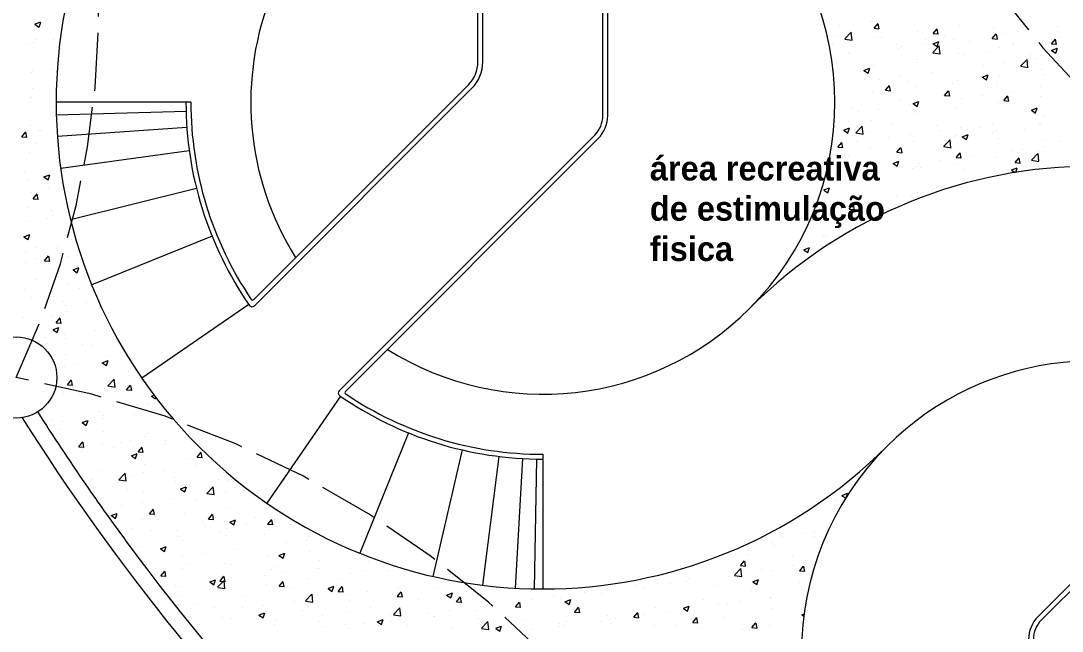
# Model space of a CAD drawing. Header units: millimetres. Extents: x 204 to 540, y 123 to 306.
# Drawn here: x 207.84 to 214.26, y 154.02 to 157.78 of the extents above; entities that cross this region are included whole.
import ezdxf

# ---------------------------------------------------------------- set-up
doc = ezdxf.new("R2010")
doc.units = ezdxf.units.MM
doc.header["$LTSCALE"] = 0.03
doc.linetypes.add('ACAD_ISO02W100', pattern=[15, 12, -3])
for name, color, linetype, lineweight in [('Banquetas', 253, 'Continuous', 0), ('Detalles de pisos', 40, 'Continuous', 0), ('lockers', 253, 'Continuous', 0), ('Muros', 254, 'Continuous', 0), ('Proyeccion Trabes', 7, 'ACAD_ISO02W100', 0), ('Áreas verdes', 72, 'Continuous', 0)]:
    doc.layers.add(name, color=color, linetype=linetype, lineweight=lineweight)
doc.styles.get("Standard").update_dxf_attribs({"font": ''})
doc.styles.get('Standard').set_extended_font_data('Copperplate Gothic Bold', bold=True)

msp = doc.modelspace()

# ---------------------------------------------------------------- linework, layer by layer
at = {"layer": 'Banquetas'}
for p, q in [((210.6572, 157.528), (210.6572, 159.4002)), ((210.6872, 157.528), (210.6872, 159.4243)), ((211.4272, 157.1967), (211.4272, 159.4243)), ((211.4572, 157.1967), (211.4572, 159.4002)), ((210.5986, 157.3866), (209.2748, 156.0628)), ((210.6198, 157.3654), (209.2789, 156.0245)), ((208.8872, 157.2795), (208.0572, 157.2795)), ((208.858, 157.2214), (208.0582, 157.2003)), ((208.8627, 157.1243), (208.0647, 157.0679)), ((211.3774, 157.0765), (209.8022, 155.5013)), ((211.3986, 157.0553), (209.8405, 155.4971)), ((208.8776, 156.9804), (208.085, 156.8717)), ((208.9223, 156.7481), (208.146, 156.5548)), ((209.0182, 156.4534), (208.2768, 156.153)), ((209.2446, 156.0327), (208.5855, 155.5793)), ((214.1099, 154.1097), (215.668, 155.6678)), ((214.1311, 154.0885), (215.7063, 155.6637)), ((209.8103, 155.467), (209.3569, 154.8079)), ((210.23, 155.241), (209.9292, 154.4997)), ((210.56, 155.1364), (210.3792, 154.3571)), ((210.7852, 155.0964), (210.6862, 154.3025)), ((211.0572, 155.1095), (211.0572, 154.2795)), ((210.9319, 155.0831), (210.8863, 154.2844)), ((211.0182, 155.0799), (211.004, 154.28))]:
    msp.add_line(p, q, dxfattribs=at)
for centre, radius, start, end in [((211.0572, 157.2795), 1.8, 315, 45), ((210.4572, 157.528), 0.2, 315, 360), ((210.4572, 157.528), 0.23, 315, 360), ((211.0572, 157.2795), 2.2, 180, 214.69436), ((211.0572, 157.2795), 2.17, 180, 214.05802), ((211.2572, 157.1967), 0.17, 315, 360), ((211.2572, 157.1967), 0.2, 315, 360), ((209.2677, 156.0698), 0.01, 214.05802, 315), ((209.2648, 156.0387), 0.02, 214.69436, 315), ((214.4513, 153.8854), 1.8, 56.86202, 135), ((209.8163, 155.4871), 0.02, 135, 235.30564), ((209.8475, 155.49), 0.01, 135, 235.94198), ((211.0572, 157.2795), 2.17, 235.94198, 270), ((211.0572, 157.2795), 2.2, 235.30564, 270), ((214.4513, 153.8854), 1.8, 135, 225), ((214.2513, 153.9682), 0.2, 135, 180), ((214.2513, 153.9682), 0.17, 135, 180)]:
    msp.add_arc(centre, radius, start, end, dxfattribs=at)
msp.add_open_spline([(205.6832, 162.6535), (205.3916, 162.3619), (205.1467, 162.0247), (204.7695, 161.3057), (204.6364, 160.9251), (204.4668, 160.1546), (204.4295, 159.7644), (204.43, 158.6046), (204.5735, 157.835), (205.0627, 156.3026), (205.4108, 155.5385), (206.2728, 154.0378), (206.7874, 153.3017), (207.725, 152.1647), (208.1089, 151.7427), (208.512, 151.3397)], degree=3, knots=[0, 0, 0, 0, 0.15466, 0.15466, 0.30932, 0.30932, 0.46398, 0.46398, 0.769599, 0.769599, 1.075219, 1.075219, 1.380838, 1.380838, 1.570881, 1.570881, 1.570881, 1.570881], dxfattribs=at)
at = {"layer": 'Detalles de pisos'}
for start_param, end_param in [(4.287882, 5.136898), (7.429472, 8.278479)]:
    msp.add_ellipse((212.7542, 155.5825), major_axis=(-5.6569, 5.6569), ratio=0.5, start_param=start_param, end_param=end_param, dxfattribs=at)
for points, knots in [([(217.5652, 155.7949), (217.2405, 156.307), (216.8672, 156.817), (215.8335, 158.0532), (215.1244, 158.7561), (213.917, 159.7477), (213.4428, 160.0916), (212.9667, 160.3934)], [4.2908125, 4.2908125, 4.2908125, 4.2908125, 4.5358288, 4.5358288, 4.9061931, 4.9061931, 5.1339677, 5.1339677, 5.1339677, 5.1339677]), ([(207.9433, 155.37), (208.1315, 155.073), (208.336, 154.7767), (209.2709, 153.5287), (210.1422, 152.615), (211.5538, 151.4446), (212.0468, 151.0857), (212.5418, 150.772)], [7.4324039, 7.4324039, 7.4324039, 7.4324039, 7.5744999, 7.5744999, 8.0387307, 8.0387307, 8.2755506, 8.2755506, 8.2755506, 8.2755506])]:
    msp.add_open_spline(points, degree=3, knots=knots, dxfattribs=at)
at = {"layer": 'lockers'}
for centre, radius, start, end in [((211.0572, 157.2795), 3, 45, 315), ((211.0572, 157.2795), 1.8, 102.83959, 212.16041), ((214.4513, 153.8854), 3, 225, 135), ((211.0572, 157.2795), 1.8, 237.83959, 315)]:
    msp.add_arc(centre, radius, start, end, dxfattribs=at)
at = {"layer": 'Muros'}
msp.add_circle((207.8115, 155.5825), 0.25, dxfattribs=at)
at = {"layer": 'Proyeccion Trabes'}
for centre, radius, start, end in [((202.9779, 157.8558), 5.3415, 334.81128, 38.32999), ((218.7804, 161.6087), 6.1228, 190.19304, 259.80738), ((206.7298, 149.558), 6.1208, 10.18436, 79.82104)]:
    msp.add_arc(centre, radius, start, end, dxfattribs=at)
at = {"layer": 'Áreas verdes'}
for p, q in [((207.9259, 157.7602), (207.9615, 157.7739)), ((207.9261, 157.7599), (207.9514, 157.7428)), ((207.9515, 157.7429), (207.9618, 157.7736)), ((212.8881, 157.7538), (212.8881, 157.7538)), ((213.0805, 157.7791), (213.0805, 157.7791)), ((213.099, 157.7349), (213.1294, 157.7323)), ((213.0992, 157.7351), (213.1237, 157.7642)), ((213.1305, 157.7309), (213.1246, 157.7627)), ((213.4636, 157.7032), (213.4881, 157.7324)), ((213.4948, 157.699), (213.4889, 157.7309)), ((213.625, 157.7502), (213.625, 157.7502)), ((213.8325, 157.7382), (213.8325, 157.7382)), ((214.0352, 157.7221), (214.0352, 157.7221)), ((214.2276, 157.7474), (214.2276, 157.7474)), ((207.9298, 157.6676), (207.9298, 157.6676)), ((208.0386, 157.6637), (208.0386, 157.6637)), ((212.8729, 157.689), (212.8729, 157.689)), ((212.9184, 157.6695), (212.958, 157.7107)), ((212.9187, 157.6687), (212.9639, 157.6617)), ((212.9637, 157.6621), (212.9581, 157.7104)), ((213.1003, 157.6764), (213.1003, 157.6764)), ((213.1441, 157.6775), (213.1441, 157.6775)), ((213.3642, 157.7145), (213.3642, 157.7145)), ((213.4152, 157.6661), (213.4152, 157.6661)), ((213.4634, 157.703), (213.4937, 157.7004)), ((213.5362, 157.6874), (213.5362, 157.6874)), ((213.5872, 157.6631), (213.5872, 157.6631)), ((213.8277, 157.6712), (213.8581, 157.6685)), ((213.828, 157.6713), (213.8525, 157.7005)), ((213.8592, 157.6671), (213.8533, 157.699)), ((213.908, 157.7053), (213.908, 157.7053)), ((214.1923, 157.6394), (214.2168, 157.6686)), ((214.2236, 157.6353), (214.2177, 157.6671)), ((214.2505, 157.6776), (214.2505, 157.6776)), ((207.8906, 157.637), (207.8906, 157.637)), ((207.92, 157.6463), (207.92, 157.6463)), ((212.8437, 157.6439), (212.8437, 157.6439)), ((212.98, 157.6208), (212.98, 157.6208)), ((213.24, 157.6365), (213.24, 157.6365)), ((213.2512, 157.6093), (213.2512, 157.6093)), ((213.2677, 157.621), (213.2677, 157.621)), ((213.3948, 157.6378), (213.3948, 157.6378)), ((213.4606, 157.5854), (213.5001, 157.6266)), ((213.4632, 157.6393), (213.4988, 157.6529)), ((213.4634, 157.6389), (213.4886, 157.6219)), ((213.4888, 157.6219), (213.4991, 157.6526)), ((213.5058, 157.578), (213.5002, 157.6263)), ((213.5224, 157.5979), (213.5224, 157.5979)), ((213.6864, 157.6546), (213.6864, 157.6546)), ((213.8754, 157.6136), (213.8754, 157.6136)), ((213.9542, 157.6267), (213.9542, 157.6267)), ((213.9576, 157.6432), (213.9576, 157.6432)), ((214.1393, 157.6517), (214.1393, 157.6517)), ((214.1921, 157.6393), (214.2225, 157.6366)), ((214.1933, 157.5986), (214.2288, 157.6122)), ((214.1934, 157.5982), (214.2187, 157.5812)), ((214.2188, 157.5813), (214.2291, 157.612)), ((214.2288, 157.6317), (214.2288, 157.6317)), ((212.9437, 157.5857), (212.9437, 157.5857)), ((212.9468, 157.5788), (212.9468, 157.5788)), ((213.358, 157.5454), (213.358, 157.5454)), ((213.4609, 157.5846), (213.5061, 157.5776)), ((213.6188, 157.5811), (213.6188, 157.5811)), ((213.658, 157.5758), (213.658, 157.5758)), ((213.7935, 157.5864), (213.7935, 157.5864)), ((214.0027, 157.5013), (214.0423, 157.5426)), ((214.048, 157.4939), (214.0424, 157.5422)), ((214.0647, 157.5749), (214.0647, 157.5749)), ((214.094, 157.547), (214.094, 157.547)), ((207.9138, 157.4772), (207.9138, 157.4772)), ((208.0322, 157.48), (208.0322, 157.48)), ((213.0364, 157.4754), (213.0719, 157.4891)), ((213.0365, 157.4751), (213.0618, 157.458)), ((213.0619, 157.4581), (213.0722, 157.4888)), ((213.0654, 157.4741), (213.0654, 157.4741)), ((213.0942, 157.5073), (213.0942, 157.5073)), ((213.3617, 157.525), (213.3617, 157.525)), ((213.7744, 157.505), (213.7744, 157.505)), ((213.9016, 157.5217), (213.9016, 157.5217)), ((214.0031, 157.5006), (214.0482, 157.4936)), ((214.1331, 157.4826), (214.1331, 157.4826)), ((207.905, 157.4633), (207.905, 157.4633)), ((213.043, 157.4193), (213.043, 157.4193)), ((213.134, 157.4207), (213.134, 157.4207)), ((213.2612, 157.4374), (213.2612, 157.4374)), ((213.3142, 157.4079), (213.3142, 157.4079)), ((213.4536, 157.4627), (213.4536, 157.4627)), ((213.6127, 157.412), (213.6127, 157.412)), ((213.7664, 157.4347), (213.802, 157.4484)), ((213.7666, 157.4344), (213.7919, 157.4173)), ((213.792, 157.4174), (213.8023, 157.4481)), ((213.8693, 157.4445), (213.8693, 157.4445)), ((214.1482, 157.4489), (214.1482, 157.4489)), ((207.9088, 157.3645), (207.9088, 157.3645)), ((213.088, 157.3382), (213.088, 157.3382)), ((213.1695, 157.3528), (213.1999, 157.3502)), ((213.1697, 157.3529), (213.1942, 157.3821)), ((213.2009, 157.3488), (213.1951, 157.3806)), ((213.3518, 157.3762), (213.3518, 157.3762)), ((213.5341, 157.3211), (213.5586, 157.3503)), ((213.5557, 157.3472), (213.5557, 157.3472)), ((213.5653, 157.3169), (213.5594, 157.3488)), ((213.5854, 157.3964), (213.5854, 157.3964)), ((213.852, 157.3981), (213.852, 157.3981)), ((213.8565, 157.385), (213.8565, 157.385)), ((213.9603, 157.3467), (213.9603, 157.3467)), ((214.1277, 157.3735), (214.1277, 157.3735)), ((207.8985, 157.2797), (207.8985, 157.2797)), ((207.8987, 157.3092), (207.8987, 157.3092)), ((207.9077, 157.308), (207.9077, 157.308)), ((213.2594, 157.2964), (213.2594, 157.2964)), ((213.3396, 157.2709), (213.3752, 157.2845)), ((213.3652, 157.2536), (213.3755, 157.2843)), ((213.5339, 157.3209), (213.5642, 157.3183)), ((213.6408, 157.3046), (213.6408, 157.3046)), ((213.7679, 157.3213), (213.7679, 157.3213)), ((213.8631, 157.2754), (213.8631, 157.2754)), ((213.8982, 157.2891), (213.9286, 157.2864)), ((213.8985, 157.2892), (213.9229, 157.3184)), ((213.9297, 157.285), (213.9238, 157.3169)), ((214.1269, 157.3135), (214.1269, 157.3135)), ((208.0305, 157.2529), (208.0305, 157.2529)), ((212.9632, 157.2455), (212.9632, 157.2455)), ((213.0004, 157.2203), (213.0004, 157.2203)), ((213.1275, 157.237), (213.1275, 157.237)), ((213.3199, 157.2624), (213.3199, 157.2624)), ((213.3398, 157.2705), (213.365, 157.2535)), ((213.6065, 157.2429), (213.6065, 157.2429)), ((214.0697, 157.2302), (214.1052, 157.2439)), ((214.0698, 157.2299), (214.0951, 157.2128)), ((214.0952, 157.2129), (214.1055, 157.2436)), ((212.9441, 157.1597), (212.9441, 157.1597)), ((213.0818, 157.1691), (213.0818, 157.1691)), ((213.2153, 157.1483), (213.2153, 157.1483)), ((213.3457, 157.2071), (213.3457, 157.2071)), ((213.8267, 157.1463), (213.8267, 157.1463)), ((214.1207, 157.1444), (214.1207, 157.1444)), ((214.1273, 157.1458), (214.1273, 157.1458)), ((214.1475, 157.1885), (214.1475, 157.1885)), ((207.8451, 157.0669), (207.8696, 157.0961)), ((207.8764, 157.0628), (207.8705, 157.0946)), ((207.9015, 157.1389), (207.9015, 157.1389)), ((207.9573, 157.1047), (207.9573, 157.1047)), ((207.9617, 157.1078), (207.9617, 157.1078)), ((212.9128, 157.107), (212.9483, 157.1207)), ((212.9129, 157.1067), (212.9382, 157.0896)), ((212.9383, 157.0897), (212.9486, 157.1204)), ((212.9858, 157.0906), (213.0253, 157.1318)), ((212.9861, 157.0898), (213.0313, 157.0828)), ((213.031, 157.0832), (213.0254, 157.1314)), ((213.0512, 157.0915), (213.0512, 157.0915)), ((213.4864, 157.1368), (213.4864, 157.1368)), ((213.5071, 157.1042), (213.5071, 157.1042)), ((213.6343, 157.121), (213.6343, 157.121)), ((213.7576, 157.1254), (213.7576, 157.1254)), ((213.831, 157.095), (213.831, 157.095)), ((213.8569, 157.1063), (213.8569, 157.1063)), ((214.0288, 157.1139), (214.0288, 157.1139)), ((207.8449, 157.0668), (207.8753, 157.0641)), ((207.9283, 157.0243), (207.9283, 157.0243)), ((212.8667, 157.0199), (212.8667, 157.0199)), ((212.8758, 157.0027), (212.9003, 157.0319)), ((212.9071, 156.9986), (212.9012, 157.0304)), ((212.9939, 157.0367), (212.9939, 157.0367)), ((213.1863, 157.062), (213.1863, 157.062)), ((213.3224, 157.08), (213.3224, 157.08)), ((213.3395, 157.038), (213.3395, 157.038)), ((213.5279, 157.0065), (213.5675, 157.0477)), ((213.5347, 157.0441), (213.5347, 157.0441)), ((213.5732, 156.9991), (213.5676, 157.0473)), ((213.5936, 157.0686), (213.5936, 157.0686)), ((213.6003, 157.0738), (213.6003, 157.0738)), ((213.6428, 157.0664), (213.6784, 157.08)), ((213.643, 157.066), (213.6683, 157.049)), ((213.6684, 157.049), (213.6787, 157.0797)), ((213.8647, 157.0571), (213.8647, 157.0571)), ((214.1359, 157.0457), (214.1359, 157.0457)), ((214.249, 157.0343), (214.249, 157.0343)), ((207.8953, 156.9698), (207.8953, 156.9698)), ((212.8756, 157.0026), (212.906, 156.9999)), ((213.0756, 156.9999), (213.0756, 156.9999)), ((213.2385, 156.9933), (213.2385, 156.9933)), ((213.24, 156.9707), (213.2703, 156.968)), ((213.2402, 156.9708), (213.2647, 157)), ((213.2714, 156.9667), (213.2655, 156.9985)), ((213.5282, 157.0057), (213.5734, 156.9987)), ((213.6046, 156.939), (213.6291, 156.9681)), ((213.6358, 156.9348), (213.6299, 156.9666)), ((213.9527, 156.9834), (213.9527, 156.9834)), ((214.0139, 156.9882), (214.0139, 156.9882)), ((214.0701, 156.9224), (214.1096, 156.9636)), ((214.1153, 156.915), (214.1097, 156.9633)), ((214.1146, 156.9753), (214.1146, 156.9753)), ((214.1411, 157.0049), (214.1411, 157.0049)), ((212.843, 156.9015), (212.843, 156.9015)), ((212.9422, 156.9424), (212.9422, 156.9424)), ((213.1142, 156.8901), (213.1142, 156.8901)), ((213.216, 156.9025), (213.2516, 156.9162)), ((213.2161, 156.9022), (213.2414, 156.8851)), ((213.2416, 156.8852), (213.2519, 156.9159)), ((213.3735, 156.9039), (213.3735, 156.9039)), ((213.5007, 156.9206), (213.5007, 156.9206)), ((213.5941, 156.9047), (213.5941, 156.9047)), ((213.6043, 156.9388), (213.6347, 156.9362)), ((213.6565, 156.9326), (213.6565, 156.9326)), ((213.6931, 156.9459), (213.6931, 156.9459)), ((213.8507, 156.9372), (213.8507, 156.9372)), ((213.9687, 156.9069), (213.9991, 156.9043)), ((213.9689, 156.9071), (213.9934, 156.9363)), ((214.0002, 156.9029), (213.9943, 156.9348)), ((214.0704, 156.9216), (214.1156, 156.9146)), ((207.8628, 156.8482), (207.8628, 156.8482)), ((207.982, 156.8189), (208.0175, 156.8326)), ((208.0075, 156.8016), (208.0178, 156.8323)), ((212.8603, 156.8363), (212.8603, 156.8363)), ((213.0527, 156.8616), (213.0527, 156.8616)), ((213.0639, 156.8309), (213.0639, 156.8309)), ((213.0695, 156.8308), (213.0695, 156.8308)), ((213.3333, 156.8689), (213.3333, 156.8689)), ((213.3602, 156.8817), (213.3602, 156.8817)), ((213.3854, 156.8786), (213.3854, 156.8786)), ((213.6566, 156.8671), (213.6566, 156.8671)), ((213.9277, 156.8557), (213.9277, 156.8557)), ((213.9461, 156.8618), (213.9816, 156.8755)), ((213.9462, 156.8615), (213.9687, 156.8463)), ((213.9724, 156.8469), (213.9819, 156.8752)), ((207.8891, 156.8007), (207.8891, 156.8007)), ((207.9699, 156.7799), (207.9699, 156.7799)), ((207.9821, 156.8186), (208.0074, 156.8015)), ((212.8129, 156.7983), (212.8129, 156.7983)), ((207.9073, 156.7212), (207.9073, 156.7212)), ((207.9156, 156.6848), (207.9401, 156.714)), ((207.9469, 156.6807), (207.941, 156.7125)), ((208.0108, 156.7462), (208.0108, 156.7462)), ((212.7892, 156.7387), (212.8247, 156.7523)), ((212.7893, 156.7383), (212.8146, 156.7213)), ((212.8147, 156.7213), (212.825, 156.752)), ((213.2398, 156.7035), (213.2398, 156.7035)), ((213.3271, 156.6998), (213.3271, 156.6998)), ((213.367, 156.7203), (213.367, 156.7203)), ((207.883, 156.6316), (207.883, 156.6316)), ((207.9154, 156.6846), (207.9458, 156.682)), ((212.7441, 156.6419), (212.7441, 156.6419)), ((212.919, 156.6613), (212.919, 156.6613)), ((212.9463, 156.6206), (212.9708, 156.6498)), ((212.9775, 156.6164), (212.9717, 156.6483)), ((213.0633, 156.6617), (213.0633, 156.6617)), ((213.258, 156.6531), (213.258, 156.6531)), ((208.029, 156.6096), (208.029, 156.6096)), ((208.0329, 156.5785), (208.0329, 156.5785)), ((212.8067, 156.6292), (212.8067, 156.6292)), ((212.8512, 156.5737), (212.8512, 156.5737)), ((212.9461, 156.6205), (212.9765, 156.6178)), ((212.9617, 156.6022), (212.9617, 156.6022)), ((213.0153, 156.6305), (213.0153, 156.6305)), ((207.8772, 156.5458), (207.8772, 156.5458)), ((208.0044, 156.5626), (208.0044, 156.5626)), ((207.8584, 156.4506), (207.8939, 156.4642)), ((207.8585, 156.4502), (207.8838, 156.4332)), ((207.8768, 156.4625), (207.8768, 156.4625)), ((207.8839, 156.4332), (207.8942, 156.4639)), ((208.1376, 156.4983), (208.1376, 156.4983)), ((212.7854, 156.4609), (212.7854, 156.4609)), ((212.8005, 156.4601), (212.8005, 156.4601)), ((207.9268, 156.381), (207.9268, 156.381)), ((208.0631, 156.3875), (208.0631, 156.3875)), ((212.643, 156.3837), (212.643, 156.3837)), ((212.6656, 156.3703), (212.7011, 156.3839)), ((212.6911, 156.353), (212.7014, 156.3837)), ((207.8707, 156.3622), (207.8707, 156.3622)), ((207.934, 156.3189), (207.934, 156.3189)), ((207.9861, 156.3027), (208.0106, 156.3318)), ((208.0174, 156.2985), (208.0115, 156.3304)), ((208.1314, 156.3292), (208.1314, 156.3292)), ((212.6657, 156.3699), (212.691, 156.3529)), ((207.8706, 156.2934), (207.8706, 156.2934)), ((207.9859, 156.3025), (208.0163, 156.2999)), ((208.0411, 156.2507), (208.0411, 156.2507)), ((208.1616, 156.246), (208.1972, 156.2597)), ((208.1617, 156.2457), (208.187, 156.2286)), ((208.1872, 156.2287), (208.1975, 156.2594)), ((208.2052, 156.3074), (208.2052, 156.3074)), ((207.9295, 156.1872), (207.9295, 156.1872)), ((207.8644, 156.1243), (207.8644, 156.1243)), ((208.1252, 156.16), (208.1252, 156.16)), ((208.2021, 156.1288), (208.2021, 156.1288)), ((207.9058, 156.0779), (207.9058, 156.0779)), ((208.1041, 156.0492), (208.1041, 156.0492)), ((208.1167, 156.029), (208.1167, 156.029)), ((208.1191, 155.9909), (208.1191, 155.9909)), ((208.2439, 156.0458), (208.2439, 156.0458)), ((208.3238, 156.0172), (208.3238, 156.0172)), ((207.8582, 155.9552), (207.8582, 155.9552)), ((208.0275, 155.9664), (208.0275, 155.9664)), ((208.0566, 155.9205), (208.0811, 155.9497)), ((208.0878, 155.9164), (208.082, 155.9483)), ((208.038, 155.8776), (208.0736, 155.8913)), ((208.0381, 155.8773), (208.0634, 155.8603)), ((208.0564, 155.9204), (208.0868, 155.9178)), ((208.0635, 155.8603), (208.0738, 155.891)), ((208.3026, 155.8707), (208.3026, 155.8707)), ((207.983, 155.8287), (207.983, 155.8287)), ((208.1102, 155.8454), (208.1102, 155.8454)), ((208.1129, 155.8218), (208.1129, 155.8218)), ((208.3695, 155.8543), (208.3695, 155.8543)), ((208.0052, 155.7896), (208.0052, 155.7896)), ((208.2216, 155.7886), (208.2216, 155.7886)), ((208.2764, 155.7782), (208.2764, 155.7782)), ((208.1123, 155.7214), (208.1123, 155.7214)), ((208.169, 155.6704), (208.169, 155.6704)), ((208.3412, 155.6731), (208.3768, 155.6868)), ((208.3414, 155.6728), (208.3666, 155.6557)), ((208.3633, 155.6852), (208.3633, 155.6852)), ((208.3668, 155.6558), (208.3771, 155.6865)), ((208.3835, 155.7099), (208.3835, 155.7099)), ((208.4898, 155.7126), (208.4898, 155.7126)), ((208.1067, 155.6527), (208.1067, 155.6527)), ((208.1271, 155.5384), (208.1516, 155.5676)), ((208.1583, 155.5343), (208.1524, 155.5662)), ((208.3757, 155.5316), (208.4153, 155.5728)), ((208.421, 155.5242), (208.4154, 155.5724)), ((208.1005, 155.4836), (208.1005, 155.4836)), ((208.1269, 155.5383), (208.1573, 155.5356)), ((208.1753, 155.52), (208.1753, 155.52)), ((208.2006, 155.4855), (208.2006, 155.4855)), ((208.3562, 155.5123), (208.3562, 155.5123)), ((208.3571, 155.5161), (208.3571, 155.5161)), ((208.3761, 155.5308), (208.4212, 155.5238)), ((208.4465, 155.5085), (208.4465, 155.5085)), ((208.4833, 155.529), (208.4833, 155.529)), ((208.4913, 155.5064), (208.5216, 155.5038)), ((208.4915, 155.5066), (208.516, 155.5357)), ((208.4968, 155.5363), (208.4968, 155.5363)), ((208.5227, 155.5024), (208.5168, 155.5343)), ((208.0353, 155.47), (208.0353, 155.47)), ((208.6186, 155.4248), (208.6186, 155.4248)), ((208.6444, 155.4686), (208.6607, 155.4748)), ((208.6446, 155.4682), (208.6699, 155.4512)), ((208.67, 155.4513), (208.6726, 155.4591)), ((208.3223, 155.3739), (208.3223, 155.3739)), ((208.351, 155.347), (208.351, 155.347)), ((208.5421, 155.354), (208.5421, 155.354)), ((208.6148, 155.3851), (208.6148, 155.3851)), ((208.0261, 155.3231), (208.0261, 155.3231)), ((208.0944, 155.3145), (208.0944, 155.3145)), ((208.2176, 155.3047), (208.2532, 155.3184)), ((208.2178, 155.3044), (208.243, 155.2873)), ((208.2225, 155.3119), (208.2225, 155.3119)), ((208.2432, 155.2874), (208.2535, 155.3181)), ((208.3497, 155.3286), (208.3497, 155.3286)), ((208.0764, 155.2604), (208.0764, 155.2604)), ((208.3476, 155.2489), (208.3476, 155.2489)), ((208.6188, 155.2375), (208.6188, 155.2375)), ((208.8126, 155.247), (208.8126, 155.247)), ((208.1835, 155.1921), (208.1835, 155.1921)), ((208.1974, 155.1562), (208.2277, 155.1535)), ((208.1976, 155.1563), (208.2221, 155.1855)), ((208.2288, 155.1522), (208.2229, 155.184)), ((208.3448, 155.1779), (208.3448, 155.1779)), ((208.4547, 155.1807), (208.4547, 155.1807)), ((208.5163, 155.1962), (208.5163, 155.1962)), ((208.6086, 155.216), (208.6086, 155.216)), ((208.7259, 155.1692), (208.7259, 155.1692)), ((208.7293, 155.1959), (208.7293, 155.1959)), ((208.8564, 155.2126), (208.8564, 155.2126)), ((208.2161, 155.1283), (208.2161, 155.1283)), ((208.2201, 155.1453), (208.2201, 155.1453)), ((208.4084, 155.1536), (208.4084, 155.1536)), ((208.5208, 155.1002), (208.5564, 155.1139)), ((208.521, 155.0999), (208.5463, 155.0828)), ((208.5464, 155.0829), (208.5567, 155.1136)), ((208.5617, 155.1243), (208.5921, 155.1217)), ((208.562, 155.1244), (208.5864, 155.1536)), ((208.5932, 155.1203), (208.5873, 155.1522)), ((208.9261, 155.0924), (208.9565, 155.0898)), ((208.9263, 155.0926), (208.9508, 155.1217)), ((208.9575, 155.0884), (208.9517, 155.1203)), ((208.6024, 155.0469), (208.6024, 155.0469)), ((208.8633, 155.0826), (208.8633, 155.0826)), ((208.9152, 155.0376), (208.9152, 155.0376)), ((208.2465, 154.9907), (208.2465, 154.9907)), ((208.3386, 155.0088), (208.3386, 155.0088)), ((208.4431, 154.9526), (208.4827, 154.9939)), ((208.4883, 154.9453), (208.4827, 154.9935)), ((208.5177, 154.9792), (208.5177, 154.9792)), ((208.5956, 154.9955), (208.5956, 154.9955)), ((208.7228, 155.0122), (208.7228, 155.0122)), ((208.7889, 154.9678), (208.7889, 154.9678)), ((209.0879, 154.9948), (209.0879, 154.9948)), ((213.0015, 154.9706), (213.0015, 154.9706)), ((208.2748, 154.9533), (208.2748, 154.9533)), ((208.4434, 154.9519), (208.4886, 154.9449)), ((208.7916, 154.9439), (208.7916, 154.9439)), ((208.8241, 154.8957), (208.8596, 154.9093)), ((208.8496, 154.8784), (208.8599, 154.9091)), ((208.8571, 154.9135), (208.8571, 154.9135)), ((208.9852, 154.8686), (209.0248, 154.9098)), ((209.0305, 154.8612), (209.0249, 154.9094)), ((209.0601, 154.9563), (209.0601, 154.9563)), ((209.1137, 154.9461), (209.1137, 154.9461)), ((208.3324, 154.8397), (208.3324, 154.8397)), ((208.4953, 154.8931), (208.4953, 154.8931)), ((208.5963, 154.8778), (208.5963, 154.8778)), ((208.7816, 154.8372), (208.7816, 154.8372)), ((208.8242, 154.8953), (208.8495, 154.8783)), ((208.9856, 154.8678), (209.0307, 154.8608)), ((209.1024, 154.8794), (209.1024, 154.8794)), ((209.2096, 154.8832), (209.2096, 154.8832)), ((209.2296, 154.8962), (209.2296, 154.8962)), ((212.9012, 154.8561), (212.9368, 154.8697)), ((212.9014, 154.8558), (212.9251, 154.8397)), ((212.9294, 154.8465), (212.9371, 154.8695)), ((208.462, 154.7951), (208.462, 154.7951)), ((208.5892, 154.8119), (208.5892, 154.8119)), ((208.6171, 154.7815), (208.6171, 154.7815)), ((208.6324, 154.7423), (208.6569, 154.7715)), ((208.6637, 154.7382), (208.6578, 154.7701)), ((208.9133, 154.8324), (208.9133, 154.8324)), ((209.1075, 154.7769), (209.1075, 154.7769)), ((212.8566, 154.7959), (212.8566, 154.7959)), ((212.8634, 154.8263), (212.8634, 154.8263)), ((208.3972, 154.7318), (208.4328, 154.7455)), ((208.3974, 154.7315), (208.4227, 154.7144)), ((208.4188, 154.7196), (208.4188, 154.7196)), ((208.4228, 154.7145), (208.4331, 154.7452)), ((208.5901, 154.7087), (208.5901, 154.7087)), ((208.6322, 154.7422), (208.6626, 154.7395)), ((208.69, 154.7082), (208.69, 154.7082)), ((208.8509, 154.7444), (208.8509, 154.7444)), ((208.9966, 154.7103), (209.027, 154.7077)), ((208.9968, 154.7104), (209.0213, 154.7396)), ((209.028, 154.7063), (209.0221, 154.7382)), ((209.2883, 154.7211), (209.2883, 154.7211)), ((209.3612, 154.6786), (209.3857, 154.7078)), ((209.3924, 154.6744), (209.3865, 154.7063)), ((209.4036, 154.7054), (209.4036, 154.7054)), ((212.7387, 154.769), (212.7387, 154.769)), ((208.5259, 154.6514), (208.5259, 154.6514)), ((208.9611, 154.6967), (208.9611, 154.6967)), ((208.9688, 154.6791), (208.9688, 154.6791)), ((209.0959, 154.6958), (209.0959, 154.6958)), ((209.1073, 154.6546), (209.1073, 154.6546)), ((209.1273, 154.6911), (209.1629, 154.7048)), ((209.1274, 154.6908), (209.1527, 154.6738)), ((209.1529, 154.6738), (209.1632, 154.7045)), ((209.2323, 154.6853), (209.2323, 154.6853)), ((209.361, 154.6784), (209.3913, 154.6758)), ((209.3652, 154.6459), (209.3652, 154.6459)), ((209.5035, 154.6738), (209.5035, 154.6738)), ((208.6479, 154.6368), (208.6479, 154.6368)), ((208.7971, 154.64), (208.7971, 154.64)), ((208.8111, 154.6037), (208.8111, 154.6037)), ((209.0682, 154.6285), (209.0682, 154.6285)), ((209.1013, 154.6078), (209.1013, 154.6078)), ((209.3394, 154.617), (209.3394, 154.617)), ((209.6027, 154.5798), (209.6027, 154.5798)), ((209.6106, 154.6056), (209.6106, 154.6056)), ((212.4102, 154.5839), (212.4102, 154.5839)), ((212.5374, 154.6006), (212.5374, 154.6006)), ((212.6609, 154.6216), (212.6609, 154.6216)), ((212.7298, 154.6259), (212.7298, 154.6259)), ((212.7326, 154.5999), (212.7326, 154.5999)), ((208.5148, 154.5529), (208.5148, 154.5529)), ((208.5839, 154.5395), (208.5839, 154.5395)), ((208.7005, 154.5273), (208.736, 154.541)), ((208.7006, 154.527), (208.7259, 154.5099)), ((208.726, 154.51), (208.7363, 154.5407)), ((208.8447, 154.5753), (208.8447, 154.5753)), ((209.1547, 154.5208), (209.1547, 154.5208)), ((209.4755, 154.563), (209.4755, 154.563)), ((209.6198, 154.5126), (209.6198, 154.5126)), ((212.3647, 154.5707), (212.3647, 154.5707)), ((212.4717, 154.5641), (212.4717, 154.5641)), ((212.4865, 154.5478), (212.4865, 154.5478)), ((212.7577, 154.5363), (212.7577, 154.5363)), ((208.5889, 154.45), (208.5889, 154.45)), ((208.8351, 154.4787), (208.8351, 154.4787)), ((208.9623, 154.4955), (208.9623, 154.4955)), ((209.359, 154.4768), (209.359, 154.4768)), ((209.4305, 154.4866), (209.4661, 154.5003)), ((209.4307, 154.4863), (209.4559, 154.4692)), ((209.4561, 154.4693), (209.4664, 154.5)), ((209.6789, 154.4532), (209.6789, 154.4532)), ((212.2761, 154.4235), (212.3006, 154.4527)), ((212.3073, 154.4194), (212.3015, 154.4512)), ((212.3224, 154.491), (212.3224, 154.491)), ((212.5936, 154.4795), (212.5936, 154.4795)), ((208.7029, 154.3602), (208.7274, 154.3894)), ((208.7341, 154.3561), (208.7283, 154.3879)), ((208.8386, 154.4062), (208.8386, 154.4062)), ((208.8601, 154.4385), (208.8601, 154.4385)), ((209.0952, 154.4387), (209.0952, 154.4387)), ((209.1312, 154.4271), (209.1312, 154.4271)), ((209.3826, 154.4023), (209.3826, 154.4023)), ((209.4024, 154.4156), (209.4024, 154.4156)), ((209.6614, 154.4047), (209.6614, 154.4047)), ((209.6736, 154.4041), (209.6736, 154.4041)), ((209.9448, 154.3927), (209.9448, 154.3927)), ((209.9823, 154.447), (209.9823, 154.447)), ((210.0969, 154.3925), (210.0969, 154.3925)), ((210.1341, 154.4141), (210.1341, 154.4141)), ((212.2382, 154.364), (212.2778, 154.4053)), ((212.2759, 154.4234), (212.3063, 154.4208)), ((212.2834, 154.3567), (212.2778, 154.4049)), ((212.4037, 154.4002), (212.4037, 154.4002)), ((212.4656, 154.395), (212.4656, 154.395)), ((212.5961, 154.4256), (212.5961, 154.4256)), ((212.6403, 154.3915), (212.6706, 154.3889)), ((212.6405, 154.3917), (212.665, 154.4209)), ((212.6717, 154.3875), (212.6658, 154.4194)), ((212.7264, 154.4308), (212.7264, 154.4308)), ((208.7027, 154.3601), (208.7331, 154.3574)), ((209.0037, 154.3228), (209.0393, 154.3364)), ((209.0038, 154.3224), (209.0291, 154.3054)), ((209.021, 154.3204), (209.021, 154.3204)), ((209.0293, 154.3055), (209.0396, 154.3362)), ((209.0526, 154.2896), (209.0922, 154.3309)), ((209.0671, 154.3282), (209.0974, 154.3255)), ((209.0673, 154.3283), (209.0918, 154.3575)), ((209.0864, 154.3515), (209.0864, 154.3515)), ((209.0978, 154.2822), (209.0922, 154.3305)), ((209.0985, 154.3242), (209.0926, 154.3561)), ((209.3419, 154.3627), (209.3419, 154.3627)), ((209.4317, 154.2965), (209.4562, 154.3256)), ((209.4629, 154.2923), (209.457, 154.3242)), ((209.469, 154.3794), (209.469, 154.3794)), ((209.6137, 154.3435), (209.6137, 154.3435)), ((209.8006, 154.3417), (209.8006, 154.3417)), ((209.8703, 154.376), (209.8703, 154.376)), ((210.216, 154.3812), (210.216, 154.3812)), ((210.489, 154.3309), (210.489, 154.3309)), ((211.5719, 154.3239), (211.5719, 154.3239)), ((211.9451, 154.3244), (211.9451, 154.3244)), ((211.9557, 154.3413), (211.9557, 154.3413)), ((212.2017, 154.3569), (212.2017, 154.3569)), ((212.2385, 154.3633), (212.2837, 154.3563)), ((212.2766, 154.3835), (212.2766, 154.3835)), ((212.3508, 154.3239), (212.3863, 154.3375)), ((212.3509, 154.3235), (212.3762, 154.3065)), ((212.3763, 154.3066), (212.3866, 154.3373)), ((208.7901, 154.3006), (208.7901, 154.3006)), ((208.8286, 154.2951), (208.8286, 154.2951)), ((209.0529, 154.2889), (209.0981, 154.2819)), ((209.089, 154.2696), (209.089, 154.2696)), ((209.3528, 154.3077), (209.3528, 154.3077)), ((209.4314, 154.2963), (209.4618, 154.2937)), ((209.5043, 154.2908), (209.5043, 154.2908)), ((209.7338, 154.2821), (209.7693, 154.2957)), ((209.7339, 154.2817), (209.7592, 154.2647)), ((209.7593, 154.2648), (209.7696, 154.2955)), ((209.7958, 154.2644), (209.8262, 154.2618)), ((209.796, 154.2646), (209.8205, 154.2938)), ((209.8272, 154.2605), (209.8214, 154.2923)), ((209.9758, 154.2634), (209.9758, 154.2634)), ((210.1604, 154.2327), (210.1849, 154.2619)), ((210.1682, 154.2887), (210.1682, 154.2887)), ((210.1916, 154.2286), (210.1857, 154.2604)), ((210.3887, 154.2807), (210.3887, 154.2807)), ((210.5871, 154.2656), (210.5871, 154.2656)), ((211.3154, 154.2569), (211.3154, 154.2569)), ((211.6362, 154.2992), (211.6362, 154.2992)), ((211.6843, 154.2886), (211.6843, 154.2886)), ((211.7634, 154.3159), (211.7634, 154.3159)), ((211.8431, 154.3125), (211.8431, 154.3125)), ((212.1142, 154.301), (212.1142, 154.301)), ((212.3437, 154.2676), (212.3437, 154.2676)), ((212.3854, 154.2896), (212.3854, 154.2896)), ((212.64, 154.3184), (212.64, 154.3184)), ((212.6566, 154.2781), (212.6566, 154.2781)), ((208.8324, 154.2371), (208.8324, 154.2371)), ((209.2081, 154.2399), (209.2081, 154.2399)), ((209.5278, 154.2044), (209.5278, 154.2044)), ((209.5948, 154.2055), (209.6343, 154.2468)), ((209.5951, 154.2048), (209.6403, 154.1978)), ((209.64, 154.1982), (209.6344, 154.2464)), ((209.8486, 154.2466), (209.8486, 154.2466)), ((209.8641, 154.2069), (209.8641, 154.2069)), ((210.1279, 154.245), (210.1279, 154.245)), ((210.1602, 154.2326), (210.1905, 154.2299)), ((210.2909, 154.2147), (210.2909, 154.2147)), ((210.4638, 154.2414), (210.4994, 154.2551)), ((210.464, 154.2411), (210.4892, 154.224)), ((210.4894, 154.2241), (210.4997, 154.2548)), ((210.5246, 154.2007), (210.5549, 154.198)), ((210.5248, 154.2008), (210.5493, 154.23)), ((210.556, 154.1967), (210.5501, 154.2285)), ((210.8891, 154.1689), (210.9136, 154.1981)), ((210.9203, 154.1648), (210.9145, 154.1967)), ((210.9958, 154.2149), (210.9958, 154.2149)), ((211.123, 154.2316), (211.123, 154.2316)), ((211.1638, 154.218), (211.1638, 154.218)), ((211.1939, 154.2007), (211.2295, 154.2144)), ((211.194, 154.2004), (211.2193, 154.1833)), ((211.2194, 154.1834), (211.2297, 154.2141)), ((211.4204, 154.2505), (211.4204, 154.2505)), ((212.0475, 154.2167), (212.0475, 154.2167)), ((212.2701, 154.1999), (212.2701, 154.1999)), ((212.4594, 154.2259), (212.4594, 154.2259)), ((212.4625, 154.2252), (212.4625, 154.2252)), ((208.9118, 154.1891), (208.9118, 154.1891)), ((209.0323, 154.1675), (209.0323, 154.1675)), ((209.2082, 154.1623), (209.2082, 154.1623)), ((209.3035, 154.156), (209.3035, 154.156)), ((209.3069, 154.1182), (209.3425, 154.1319)), ((209.3325, 154.1009), (209.3428, 154.1316)), ((209.3354, 154.179), (209.3354, 154.179)), ((209.3467, 154.1386), (209.3467, 154.1386)), ((209.5747, 154.1446), (209.5747, 154.1446)), ((209.6075, 154.1744), (209.6075, 154.1744)), ((209.8459, 154.1331), (209.8459, 154.1331)), ((209.9946, 154.1639), (209.9946, 154.1639)), ((210.1369, 154.1214), (210.1765, 154.1627)), ((210.1822, 154.1141), (210.1766, 154.1623)), ((210.3554, 154.1306), (210.3554, 154.1306)), ((210.4826, 154.1473), (210.4826, 154.1473)), ((210.6392, 154.1442), (210.6392, 154.1442)), ((210.675, 154.1726), (210.675, 154.1726)), ((210.8889, 154.1688), (210.9193, 154.1662)), ((210.903, 154.1822), (210.903, 154.1822)), ((211.2533, 154.1369), (211.2837, 154.1343)), ((211.2535, 154.1371), (211.278, 154.1663)), ((211.2847, 154.1329), (211.2788, 154.1648)), ((211.6179, 154.1052), (211.6424, 154.1344)), ((211.6491, 154.101), (211.6432, 154.1329)), ((211.7512, 154.1659), (211.7512, 154.1659)), ((211.8221, 154.1409), (211.8221, 154.1409)), ((211.9239, 154.16), (211.9595, 154.1737)), ((211.9241, 154.1597), (211.9494, 154.1426)), ((211.9389, 154.1553), (211.9389, 154.1553)), ((211.9495, 154.1427), (211.9598, 154.1734)), ((212.1429, 154.1831), (212.1429, 154.1831)), ((212.1955, 154.1878), (212.1955, 154.1878)), ((212.4654, 154.1561), (212.4654, 154.1561)), ((208.8683, 154.1107), (208.8683, 154.1107)), ((208.8874, 154.1201), (208.8874, 154.1201)), ((209.0828, 154.1005), (209.0828, 154.1005)), ((209.1394, 154.0992), (209.1394, 154.0992)), ((209.3071, 154.1179), (209.3323, 154.1008)), ((209.4106, 154.0878), (209.4106, 154.0878)), ((209.6818, 154.0763), (209.6818, 154.0763)), ((209.6984, 154.113), (209.6984, 154.113)), ((209.953, 154.0649), (209.953, 154.0649)), ((210.0346, 154.0883), (210.0346, 154.0883)), ((210.037, 154.0776), (210.0726, 154.0912)), ((210.0371, 154.0772), (210.0624, 154.0602)), ((210.0625, 154.0602), (210.0728, 154.0909)), ((210.117, 154.1216), (210.117, 154.1216)), ((210.1217, 154.0759), (210.1217, 154.0759)), ((210.1372, 154.1207), (210.1824, 154.1137)), ((210.3826, 154.1116), (210.3826, 154.1116)), ((210.3882, 154.1102), (210.3882, 154.1102)), ((210.6594, 154.0987), (210.6594, 154.0987)), ((210.6791, 154.0374), (210.7186, 154.0786)), ((210.7243, 154.03), (210.7187, 154.0782)), ((210.9306, 154.0873), (210.9306, 154.0873)), ((211.1587, 154.0642), (211.1587, 154.0642)), ((211.2018, 154.0758), (211.2018, 154.0758)), ((211.4143, 154.0814), (211.4143, 154.0814)), ((211.4549, 154.115), (211.4549, 154.115)), ((211.473, 154.0643), (211.473, 154.0643)), ((211.5025, 154.0988), (211.5025, 154.0988)), ((211.6177, 154.1051), (211.648, 154.1024)), ((211.6297, 154.1156), (211.6297, 154.1156)), ((211.6781, 154.1195), (211.6781, 154.1195)), ((211.982, 154.0732), (212.0124, 154.0705)), ((211.9823, 154.0733), (212.0067, 154.1025)), ((212.0134, 154.0692), (212.0076, 154.101)), ((212.1692, 154.1052), (212.1692, 154.1052)), ((212.3466, 154.0414), (212.3711, 154.0706)), ((212.3778, 154.0373), (212.3719, 154.0691)), ((212.6497, 154.0671), (212.6497, 154.0671)), ((212.654, 154.1193), (212.6672, 154.1244)), ((212.6542, 154.119), (212.6655, 154.1113)), ((209.4021, 154.0622), (209.4021, 154.0622)), ((209.715, 154.0463), (209.715, 154.0463)), ((209.8422, 154.063), (209.8422, 154.063)), ((209.8579, 154.0378), (209.8579, 154.0378)), ((210.2242, 154.0534), (210.2242, 154.0534)), ((210.4953, 154.0419), (210.4953, 154.0419)), ((210.6794, 154.0366), (210.7246, 154.0296)), ((210.7665, 154.0305), (210.7665, 154.0305)), ((210.7671, 154.0369), (210.8026, 154.0505)), ((210.7672, 154.0365), (210.7925, 154.0195)), ((210.7926, 154.0196), (210.8029, 154.0503)), ((210.9893, 154.0313), (210.9893, 154.0313)), ((211.1577, 154.0489), (211.1577, 154.0489)), ((211.1817, 154.0566), (211.1817, 154.0566)), ((211.7441, 154.0529), (211.7441, 154.0529)), ((211.8729, 154.0544), (211.8729, 154.0544)), ((212.0153, 154.0414), (212.0153, 154.0414)), ((212.2865, 154.03), (212.2865, 154.03)), ((212.3289, 154.0248), (212.3289, 154.0248)), ((212.3464, 154.0413), (212.3768, 154.0386)), ((212.4532, 154.0568), (212.4532, 154.0568))]:
    msp.add_line(p, q, dxfattribs=at)

# ---------------------------------------------------------------- texts
for s, p in [('área recreativa', (211.717, 156.7968)), ('de estimulação', (211.717, 156.5488)), ('fisica', (211.717, 156.3007))]:
    msp.add_text(s, height=0.15).set_placement(p)

doc.saveas('drawing.dxf')
